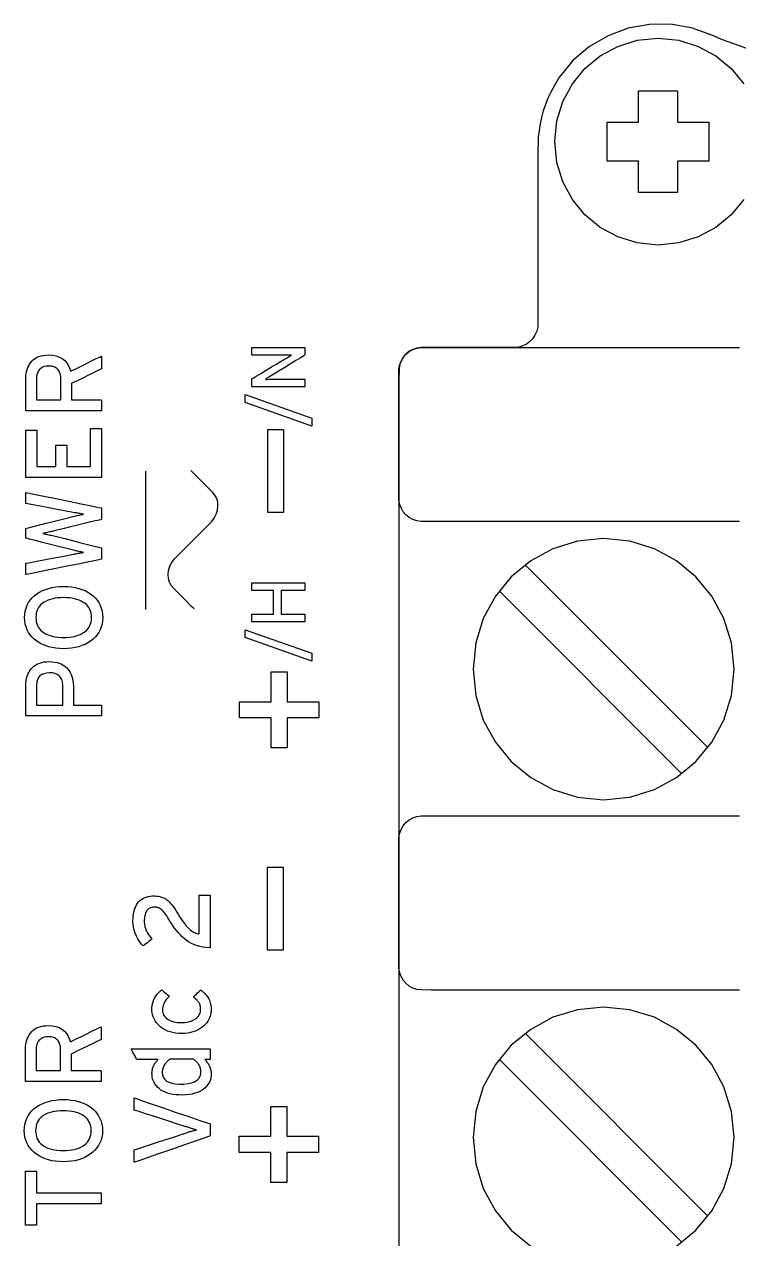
# Model space of a CAD drawing. Extents: x 1 to 47.7, y 0.2 to 33.3.
# Drawn here: x 34.902 to 35.818, y 16.23 to 17.785 of the extents above; entities that cross this region are included whole.
import ezdxf

# ---------------------------------------------------------------- set-up
doc = ezdxf.new("R2010")
doc.units = 0
doc.header["$MEASUREMENT"] = 0
doc.layers.add('4_0_____DWG', color=7, linetype='CONTINUOUS')

msp = doc.modelspace()

# ---------------------------------------------------------------- linework, layer by layer
at = {"layer": '4_0_____DWG'}
for points in [[(35.8416, 17.7492), (35.8138, 17.7594), (35.7957, 17.7661), (35.7855, 17.7706), (35.7585, 17.7806), (35.7308, 17.7855), (35.7031, 17.7854), (35.6761, 17.7804), (35.6503, 17.7709), (35.6265, 17.757), (35.6052, 17.7389), (35.5872, 17.7168), (35.5767, 17.6987), (35.5731, 17.6908), (35.5699, 17.6828), (35.5672, 17.6746), (35.5649, 17.6663), (35.5631, 17.6578), (35.5617, 17.6493), (35.5608, 17.6407), (35.5604, 17.632), (35.5603, 17.6256), (35.5603, 17.6089), (35.5603, 17.581), (35.5603, 17.546), (35.5603, 17.5077), (35.5603, 17.4703), (35.5603, 17.4377), (35.5603, 17.4138), (35.5603, 17.4027), (35.56, 17.3977), (35.5587, 17.3923), (35.5565, 17.3873), (35.5536, 17.3829), (35.5499, 17.379), (35.5457, 17.3758), (35.5409, 17.3735), (35.5357, 17.372), (35.5302, 17.3714)], [(35.8241, 17.5611), (35.8079, 17.5415), (35.7883, 17.5254), (35.7658, 17.5131), (35.7409, 17.5054), (35.7142, 17.5027), (35.6875, 17.5054), (35.6627, 17.5131), (35.6402, 17.5254), (35.6206, 17.5415), (35.6044, 17.5611), (35.5922, 17.5836), (35.5845, 17.6085), (35.5818, 17.6352), (35.5845, 17.6619), (35.5922, 17.6868), (35.6044, 17.7093), (35.6206, 17.7289), (35.6402, 17.745), (35.6627, 17.7572), (35.6875, 17.765), (35.7142, 17.7677), (35.7409, 17.765), (35.7658, 17.7572), (35.7883, 17.745), (35.8079, 17.7289), (35.8241, 17.7093)], [(35.6893, 17.6102), (35.649, 17.6102), (35.649, 17.6602), (35.6893, 17.6602), (35.6893, 17.7003), (35.7392, 17.7003), (35.7392, 17.6602), (35.7792, 17.6602), (35.7792, 17.6102), (35.7392, 17.6102), (35.7392, 17.5701), (35.6893, 17.5701), (35.6893, 17.6102)], [(35.8185, 17.1486), (35.7862, 17.1486), (35.7321, 17.1486), (35.6645, 17.1486), (35.5915, 17.1486), (35.5215, 17.1486), (35.4626, 17.1486), (35.4233, 17.1486), (35.4106, 17.1486), (35.405, 17.1493), (35.3998, 17.151), (35.3951, 17.1536), (35.391, 17.1571), (35.3875, 17.1612), (35.3848, 17.166), (35.383, 17.1712), (35.3822, 17.1769), (35.3821, 17.1819), (35.3821, 17.196), (35.3821, 17.2183), (35.3821, 17.2456), (35.3821, 17.2744), (35.3821, 17.3016), (35.3821, 17.3239), (35.3821, 17.3381), (35.3822, 17.3431), (35.383, 17.3487), (35.3848, 17.354), (35.3875, 17.3587), (35.391, 17.3629), (35.3951, 17.3663), (35.3998, 17.369), (35.405, 17.3707), (35.4106, 17.3714), (35.4233, 17.3714), (35.4626, 17.3714), (35.5215, 17.3714), (35.5915, 17.3714), (35.6645, 17.3714), (35.7321, 17.3714), (35.7862, 17.3714), (35.8185, 17.3714)], [(35.5302, 17.3714), (35.5259, 17.3714), (35.5145, 17.3714), (35.4982, 17.3714), (35.4788, 17.3714), (35.4587, 17.3714), (35.4398, 17.3714), (35.4243, 17.3714), (35.4142, 17.3714), (35.4103, 17.3714), (35.405, 17.3707), (35.4, 17.369), (35.3955, 17.3666), (35.3914, 17.3633), (35.388, 17.3595), (35.3853, 17.355), (35.3834, 17.3501), (35.3823, 17.3447), (35.3821, 17.3295), (35.3821, 17.2069), (35.3821, 16.9797), (35.3821, 16.6828), (35.3821, 16.3509), (35.3821, 16.019)], [(35.2704, 17.2809), (35.2704, 17.2709), (35.1849, 17.3011), (35.1849, 17.3111), (35.2704, 17.2809)], [(35.0011, 17.205), (34.9039, 17.205), (34.9039, 17.2657), (34.918, 17.2657), (34.918, 17.2191), (34.9422, 17.2191), (34.9422, 17.2462), (34.9563, 17.2462), (34.9563, 17.2191), (34.987, 17.2191), (34.987, 17.2677), (35.0011, 17.2677), (35.0011, 17.205)], [(35.234, 17.1602), (35.2141, 17.1602), (35.2141, 17.2664), (35.234, 17.2664), (35.234, 17.1602)], [(35.0577, 17.036), (35.0577, 17.2132)], [(35.1196, 17.0368), (35.1189, 17.0375), (35.1169, 17.0395), (35.1139, 17.0425), (35.1102, 17.0462), (35.106, 17.0504), (35.1017, 17.0547), (35.0974, 17.059), (35.0935, 17.063), (35.0902, 17.0667), (35.0879, 17.0711), (35.0867, 17.0758), (35.0864, 17.0809), (35.087, 17.086), (35.0886, 17.0912), (35.0912, 17.0961), (35.0946, 17.1008), (35.0969, 17.1032), (35.1006, 17.1069), (35.1067, 17.113), (35.1143, 17.1206), (35.1223, 17.1286), (35.1299, 17.1362), (35.136, 17.1423), (35.1397, 17.146), (35.142, 17.1484), (35.1455, 17.1531), (35.148, 17.1581), (35.1496, 17.1632), (35.1502, 17.1684), (35.1499, 17.1734), (35.1487, 17.1782), (35.1464, 17.1825), (35.1432, 17.1863), (35.1391, 17.1903), (35.1347, 17.1948), (35.13, 17.1994), (35.1256, 17.2039), (35.1216, 17.2079), (35.1184, 17.2111), (35.1162, 17.2132), (35.1154, 17.214)], [(35.7782, 16.859), (35.5439, 17.0933)], [(35.2617, 17.0603), (35.2311, 17.0603), (35.2311, 17.03), (35.2617, 17.03), (35.2617, 17.0201), (35.1937, 17.0201), (35.1937, 17.03), (35.2212, 17.03), (35.2212, 17.0603), (35.1937, 17.0603), (35.1937, 17.0702), (35.2617, 17.0702), (35.2617, 17.0603)], [(35.7447, 16.8256), (35.5105, 17.0599)], [(35.2704, 16.9798), (35.2704, 16.9698), (35.1849, 17), (35.1849, 17.01), (35.2704, 16.9798)], [(35.239, 16.9177), (35.2796, 16.9177), (35.2796, 16.897), (35.239, 16.897), (35.239, 16.8587), (35.2182, 16.8587), (35.2182, 16.897), (35.1777, 16.897), (35.1777, 16.9177), (35.2182, 16.9177), (35.2182, 16.9562), (35.239, 16.9562), (35.239, 16.9177)], [(35.8185, 16.5485), (35.7862, 16.5485), (35.7321, 16.5485), (35.6645, 16.5485), (35.5915, 16.5485), (35.5215, 16.5485), (35.4626, 16.5485), (35.4233, 16.5485), (35.4106, 16.5486), (35.405, 16.5493), (35.3998, 16.551), (35.3951, 16.5536), (35.391, 16.5571), (35.3875, 16.5612), (35.3848, 16.566), (35.383, 16.5712), (35.3822, 16.5769), (35.3821, 16.5819), (35.3821, 16.596), (35.3821, 16.6183), (35.3821, 16.6456), (35.3821, 16.6744), (35.3821, 16.7016), (35.3821, 16.7239), (35.3821, 16.7381), (35.3822, 16.7431), (35.383, 16.7487), (35.3848, 16.754), (35.3875, 16.7587), (35.391, 16.7629), (35.3951, 16.7663), (35.3998, 16.769), (35.405, 16.7707), (35.4106, 16.7714), (35.4233, 16.7714), (35.4626, 16.7714), (35.5215, 16.7714), (35.5915, 16.7714), (35.6645, 16.7714), (35.7321, 16.7714), (35.7862, 16.7714), (35.8185, 16.7714)], [(35.2336, 16.5996), (35.2137, 16.5996), (35.2137, 16.7058), (35.2336, 16.7058), (35.2336, 16.5996)], [(35.7379, 16.2206), (35.7627, 16.241), (35.7831, 16.2658), (35.7985, 16.2943), (35.8082, 16.3257), (35.8116, 16.3594), (35.8082, 16.3931), (35.7985, 16.4245), (35.7831, 16.4529), (35.7627, 16.4777), (35.7379, 16.4981), (35.7096, 16.5136), (35.6782, 16.5233), (35.6445, 16.5267), (35.6108, 16.5233), (35.5794, 16.5136), (35.551, 16.4981), (35.5262, 16.4777), (35.5057, 16.4529), (35.4902, 16.4245), (35.4805, 16.3931), (35.4771, 16.3594), (35.4805, 16.3257), (35.4902, 16.2943), (35.5057, 16.2658), (35.5262, 16.241), (35.551, 16.2206)], [(35.7782, 16.259), (35.5439, 16.4933)], [(35.7447, 16.2256), (35.5105, 16.4599)], [(35.2386, 16.3611), (35.2792, 16.3611), (35.2792, 16.3403), (35.2386, 16.3403), (35.2386, 16.302), (35.2178, 16.302), (35.2178, 16.3403), (35.1772, 16.3403), (35.1772, 16.3611), (35.2178, 16.3611), (35.2178, 16.3995), (35.2386, 16.3995), (35.2386, 16.3611)], [(34.9178, 16.2889), (35.0007, 16.2889), (35.0007, 16.2748), (34.9178, 16.2748), (34.9178, 16.2473), (34.9035, 16.2473), (34.9035, 16.3164), (34.9178, 16.3164), (34.9178, 16.2889)]]:
    msp.add_lwpolyline(points, dxfattribs=at)
for points in [[(34.933, 17.362), (34.9381, 17.3616), (34.9428, 17.3607), (34.947, 17.3593), (34.9507, 17.3573), (34.9539, 17.3548), (34.9566, 17.3518), (34.9588, 17.3482), (34.9605, 17.3441), (34.9616, 17.3413), (34.964, 17.3425), (34.9687, 17.3448), (34.9748, 17.3477), (34.9815, 17.351), (34.9883, 17.3543), (34.9943, 17.3572), (34.9988, 17.3593), (35.001, 17.3604), (35.0011, 17.3601), (35.0011, 17.3588), (35.0011, 17.3566), (35.0011, 17.354), (35.0011, 17.3512), (35.0011, 17.3485), (35.0011, 17.3462), (35.0011, 17.3447), (35.0011, 17.3442), (34.9994, 17.3434), (34.9954, 17.3414), (34.9898, 17.3387), (34.9834, 17.3356), (34.9768, 17.3324), (34.9707, 17.3294), (34.9659, 17.3271), (34.9631, 17.3257), (34.9626, 17.3254), (34.9626, 17.3239), (34.9626, 17.3213), (34.9626, 17.318), (34.9626, 17.3144), (34.9626, 17.3108), (34.9626, 17.3076), (34.9626, 17.3053), (34.9626, 17.3043), (34.9636, 17.3043), (34.967, 17.3043), (34.9723, 17.3043), (34.9785, 17.3043), (34.9852, 17.3043), (34.9915, 17.3043), (34.9967, 17.3043), (35.0001, 17.3043), (35.0011, 17.3042), (35.0011, 17.3035), (35.0011, 17.3021), (35.0011, 17.3), (35.0011, 17.2977), (35.0011, 17.2953), (35.0011, 17.2931), (35.0011, 17.2915), (35.0011, 17.2905), (35, 17.2904), (34.9929, 17.2904), (34.9807, 17.2904), (34.9654, 17.2904), (34.9487, 17.2904), (34.9324, 17.2904), (34.9182, 17.2904), (34.9082, 17.2904), (34.9039, 17.2904), (34.9039, 17.2917), (34.9039, 17.2956), (34.9039, 17.3013), (34.9039, 17.3081), (34.9039, 17.3153), (34.9039, 17.322), (34.9039, 17.3274), (34.9039, 17.3309), (34.9039, 17.3325), (34.9041, 17.3354), (34.9044, 17.3382), (34.9049, 17.3408), (34.9056, 17.3433), (34.9065, 17.3458), (34.9076, 17.3481), (34.9088, 17.3503), (34.9103, 17.3524), (34.9119, 17.3543), (34.9138, 17.3561), (34.9159, 17.3576), (34.9182, 17.3589), (34.9207, 17.36), (34.9235, 17.3608), (34.9264, 17.3614), (34.9296, 17.3618)], [(35.2617, 17.3619), (35.2601, 17.361), (35.256, 17.3584), (35.25, 17.3547), (35.243, 17.3504), (35.2357, 17.3459), (35.2288, 17.3417), (35.2233, 17.3383), (35.2198, 17.3362), (35.2187, 17.3355), (35.2176, 17.3348), (35.2166, 17.3342), (35.2156, 17.3336), (35.2146, 17.3331), (35.2137, 17.3325), (35.2128, 17.332), (35.2119, 17.3314), (35.211, 17.3309), (35.2116, 17.3307), (35.2132, 17.3307), (35.2149, 17.3308), (35.2166, 17.3308), (35.2184, 17.3308), (35.2203, 17.3308), (35.2222, 17.3308), (35.2241, 17.3308), (35.2261, 17.3308), (35.2274, 17.3308), (35.2305, 17.3308), (35.2353, 17.3308), (35.241, 17.3308), (35.2471, 17.3308), (35.2528, 17.3308), (35.2576, 17.3308), (35.2607, 17.3308), (35.2617, 17.3308), (35.2617, 17.3304), (35.2617, 17.3294), (35.2617, 17.328), (35.2617, 17.3264), (35.2617, 17.3248), (35.2617, 17.3233), (35.2617, 17.3221), (35.2617, 17.3214), (35.2612, 17.3212), (35.2568, 17.3212), (35.2488, 17.3212), (35.2384, 17.3212), (35.2268, 17.3212), (35.2154, 17.3212), (35.2052, 17.3212), (35.1977, 17.3212), (35.1939, 17.3212), (35.1937, 17.3214), (35.1937, 17.3223), (35.1937, 17.3236), (35.1937, 17.3252), (35.1937, 17.3269), (35.1937, 17.3286), (35.1937, 17.33), (35.1937, 17.3309), (35.1937, 17.3313), (35.1952, 17.3322), (35.1992, 17.3347), (35.205, 17.3382), (35.2119, 17.3423), (35.219, 17.3466), (35.2256, 17.3506), (35.231, 17.3538), (35.2344, 17.3559), (35.2355, 17.3566), (35.2368, 17.3573), (35.238, 17.358), (35.2392, 17.3587), (35.2403, 17.3593), (35.2414, 17.36), (35.2425, 17.3606), (35.2435, 17.3611), (35.2444, 17.3616), (35.2439, 17.3618), (35.2422, 17.3618), (35.2405, 17.3618), (35.2387, 17.3618), (35.2368, 17.3618), (35.235, 17.3618), (35.233, 17.3618), (35.2311, 17.3618), (35.2291, 17.3617), (35.2278, 17.3617), (35.2247, 17.3617), (35.2199, 17.3617), (35.2142, 17.3617), (35.2082, 17.3617), (35.2025, 17.3617), (35.1978, 17.3617), (35.1946, 17.3617), (35.1937, 17.3618), (35.1937, 17.3622), (35.1937, 17.3632), (35.1937, 17.3646), (35.1937, 17.3662), (35.1937, 17.3678), (35.1937, 17.3693), (35.1937, 17.3705), (35.1937, 17.3712), (35.1941, 17.3713), (35.1985, 17.3713), (35.2066, 17.3713), (35.217, 17.3713), (35.2285, 17.3713), (35.24, 17.3713), (35.2501, 17.3713), (35.2577, 17.3713), (35.2615, 17.3713), (35.2617, 17.3711), (35.2617, 17.3704), (35.2617, 17.3692), (35.2617, 17.3677), (35.2617, 17.366), (35.2617, 17.3645), (35.2617, 17.3632), (35.2617, 17.3623)], [(34.9334, 17.3477), (34.9316, 17.3476), (34.9299, 17.3474), (34.9283, 17.3471), (34.9268, 17.3467), (34.9255, 17.3461), (34.9242, 17.3455), (34.9231, 17.3447), (34.9221, 17.3438), (34.9212, 17.3428), (34.9203, 17.3417), (34.9196, 17.3405), (34.919, 17.3392), (34.9185, 17.3378), (34.9181, 17.3364), (34.9178, 17.3348), (34.9177, 17.3332), (34.9176, 17.3317), (34.9176, 17.3303), (34.9176, 17.3273), (34.9176, 17.3231), (34.9176, 17.3183), (34.9176, 17.3135), (34.9176, 17.3092), (34.9176, 17.306), (34.9176, 17.3043), (34.9183, 17.3043), (34.921, 17.3043), (34.9253, 17.3043), (34.9305, 17.3043), (34.9361, 17.3043), (34.9413, 17.3043), (34.9456, 17.3043), (34.9483, 17.3043), (34.9489, 17.3043), (34.9489, 17.306), (34.9489, 17.3092), (34.9489, 17.3135), (34.9489, 17.3183), (34.9489, 17.3231), (34.9489, 17.3273), (34.9489, 17.3303), (34.9489, 17.3317), (34.9489, 17.3332), (34.9488, 17.3348), (34.9485, 17.3363), (34.9481, 17.3377), (34.9477, 17.3391), (34.9471, 17.3404), (34.9464, 17.3416), (34.9456, 17.3427), (34.9447, 17.3437), (34.9437, 17.3446), (34.9425, 17.3454), (34.9413, 17.3461), (34.94, 17.3467), (34.9385, 17.3471), (34.9369, 17.3474), (34.9352, 17.3476)], [(35.0011, 17.166), (35.0011, 17.1654), (35.0011, 17.164), (35.0011, 17.162), (35.0011, 17.1596), (35.0011, 17.1571), (35.0011, 17.1548), (35.0011, 17.1528), (35.0011, 17.1516), (35.001, 17.1512), (34.9979, 17.1505), (34.9912, 17.1489), (34.9821, 17.1467), (34.9717, 17.1442), (34.9611, 17.1416), (34.9514, 17.1393), (34.9437, 17.1374), (34.9391, 17.1363), (34.9376, 17.136), (34.936, 17.1356), (34.9345, 17.1352), (34.9329, 17.1349), (34.9315, 17.1346), (34.93, 17.1343), (34.9286, 17.134), (34.9272, 17.1337), (34.9259, 17.1334), (34.9263, 17.1332), (34.9276, 17.1329), (34.929, 17.1326), (34.9304, 17.1323), (34.9318, 17.132), (34.9333, 17.1317), (34.9349, 17.1313), (34.9364, 17.131), (34.9381, 17.1306), (34.9399, 17.1302), (34.9454, 17.1288), (34.9538, 17.1267), (34.9638, 17.1241), (34.9745, 17.1214), (34.9847, 17.1189), (34.9932, 17.1167), (34.9991, 17.1152), (35.0011, 17.1147), (35.0011, 17.1141), (35.0011, 17.1127), (35.0011, 17.1107), (35.0011, 17.1083), (35.0011, 17.1059), (35.0011, 17.1036), (35.0011, 17.1017), (35.0011, 17.1005), (35.0008, 17.1002), (34.9957, 17.0992), (34.9851, 17.097), (34.9709, 17.0941), (34.9547, 17.0908), (34.9383, 17.0875), (34.9234, 17.0844), (34.9117, 17.082), (34.9049, 17.0807), (34.9039, 17.0806), (34.9039, 17.0816), (34.9039, 17.0833), (34.9039, 17.0855), (34.9039, 17.088), (34.9039, 17.0905), (34.9039, 17.0926), (34.9039, 17.0943), (34.9039, 17.0951), (34.905, 17.0954), (34.9098, 17.0963), (34.9176, 17.0978), (34.9272, 17.0996), (34.9377, 17.1016), (34.9478, 17.1035), (34.9564, 17.1052), (34.9627, 17.1063), (34.9653, 17.1068), (34.9666, 17.1071), (34.968, 17.1074), (34.9694, 17.1076), (34.9709, 17.1079), (34.9723, 17.1081), (34.9738, 17.1084), (34.9753, 17.1086), (34.9767, 17.1088), (34.9779, 17.109), (34.9765, 17.1093), (34.975, 17.1096), (34.9735, 17.1099), (34.9721, 17.1102), (34.9707, 17.1105), (34.9692, 17.1108), (34.9678, 17.1111), (34.9664, 17.1114), (34.9652, 17.1117), (34.9617, 17.1126), (34.9549, 17.1143), (34.9458, 17.1166), (34.9355, 17.1192), (34.9252, 17.1219), (34.9158, 17.1242), (34.9085, 17.1261), (34.9044, 17.1271), (34.9039, 17.1274), (34.9039, 17.1282), (34.9039, 17.1298), (34.9039, 17.1317), (34.9039, 17.1338), (34.9039, 17.1358), (34.9039, 17.1377), (34.9039, 17.139), (34.9039, 17.1397), (34.9052, 17.14), (34.9103, 17.1413), (34.9184, 17.1434), (34.9284, 17.1459), (34.939, 17.1486), (34.9493, 17.1511), (34.9581, 17.1533), (34.9643, 17.1549), (34.9668, 17.1555), (34.9679, 17.1558), (34.9691, 17.1561), (34.9703, 17.1564), (34.9716, 17.1566), (34.9729, 17.1569), (34.9742, 17.1572), (34.9755, 17.1574), (34.9769, 17.1577), (34.9779, 17.158), (34.9764, 17.1582), (34.9749, 17.1585), (34.9736, 17.1588), (34.9722, 17.159), (34.9709, 17.1592), (34.9697, 17.1594), (34.9685, 17.1596), (34.9674, 17.1598), (34.9664, 17.1599), (34.9626, 17.1606), (34.9555, 17.162), (34.9461, 17.1637), (34.9356, 17.1657), (34.925, 17.1677), (34.9156, 17.1695), (34.9083, 17.1708), (34.9043, 17.1716), (34.9039, 17.1718), (34.9039, 17.1729), (34.9039, 17.1746), (34.9039, 17.1768), (34.9039, 17.1792), (34.9039, 17.1816), (34.9039, 17.1836), (34.9039, 17.1851), (34.9039, 17.1858), (34.9061, 17.1854), (34.9144, 17.1837), (34.9271, 17.1811), (34.9425, 17.1779), (34.959, 17.1746), (34.9749, 17.1713), (34.9883, 17.1686), (34.9976, 17.1667)], [(35.6445, 16.792), (35.6782, 16.7954), (35.7096, 16.8052), (35.7379, 16.8206), (35.7627, 16.841), (35.7831, 16.8658), (35.7985, 16.8943), (35.8082, 16.9257), (35.8116, 16.9595), (35.8082, 16.9931), (35.7985, 17.0245), (35.7831, 17.053), (35.7627, 17.0777), (35.7379, 17.0981), (35.7096, 17.1136), (35.6782, 17.1233), (35.6445, 17.1267), (35.6108, 17.1233), (35.5794, 17.1136), (35.551, 17.0981), (35.5262, 17.0777), (35.5057, 17.053), (35.4902, 17.0245), (35.4805, 16.9931), (35.4771, 16.9595), (35.4805, 16.9257), (35.4902, 16.8943), (35.5057, 16.8658), (35.5262, 16.841), (35.551, 16.8206), (35.5794, 16.8052), (35.6108, 16.7954)], [(34.9525, 17.0655), (34.9576, 17.0653), (34.9626, 17.0648), (34.9672, 17.0641), (34.9717, 17.063), (34.9758, 17.0617), (34.9798, 17.0601), (34.9834, 17.0582), (34.9869, 17.056), (34.9901, 17.0535), (34.9929, 17.0508), (34.9955, 17.0478), (34.9976, 17.0447), (34.9993, 17.0413), (35.0007, 17.0377), (35.0017, 17.0338), (35.0024, 17.0298), (35.0027, 17.0255), (35.0024, 17.0213), (35.0017, 17.0173), (35.0007, 17.0135), (34.9993, 17.0099), (34.9976, 17.0066), (34.9955, 17.0035), (34.9929, 17.0006), (34.9901, 16.9979), (34.9869, 16.9954), (34.9834, 16.9932), (34.9798, 16.9912), (34.9758, 16.9896), (34.9717, 16.9882), (34.9672, 16.9871), (34.9626, 16.9864), (34.9576, 16.9859), (34.9525, 16.9857), (34.9473, 16.9859), (34.9424, 16.9864), (34.9377, 16.9871), (34.9332, 16.9882), (34.929, 16.9896), (34.9251, 16.9912), (34.9214, 16.9932), (34.9179, 16.9954), (34.9147, 16.9979), (34.9119, 17.0006), (34.9094, 17.0035), (34.9073, 17.0066), (34.9056, 17.0099), (34.9042, 17.0135), (34.9032, 17.0173), (34.9026, 17.0213), (34.9024, 17.0255), (34.9026, 17.0298), (34.9032, 17.0338), (34.9042, 17.0377), (34.9056, 17.0413), (34.9073, 17.0447), (34.9094, 17.0478), (34.9119, 17.0508), (34.9147, 17.0535), (34.9179, 17.056), (34.9214, 17.0582), (34.9251, 17.0601), (34.929, 17.0617), (34.9332, 17.063), (34.9377, 17.0641), (34.9424, 17.0648), (34.9473, 17.0653)], [(34.9525, 17.0511), (34.9487, 17.051), (34.945, 17.0507), (34.9416, 17.0503), (34.9384, 17.0497), (34.9354, 17.0489), (34.9325, 17.0479), (34.9299, 17.0467), (34.9275, 17.0454), (34.9252, 17.0439), (34.9233, 17.0422), (34.9216, 17.0403), (34.9202, 17.0383), (34.919, 17.0361), (34.9181, 17.0337), (34.9174, 17.0311), (34.917, 17.0284), (34.9169, 17.0255), (34.917, 17.0227), (34.9174, 17.02), (34.9181, 17.0175), (34.919, 17.0152), (34.9202, 17.013), (34.9216, 17.011), (34.9233, 17.0091), (34.9252, 17.0074), (34.9275, 17.0059), (34.9299, 17.0045), (34.9325, 17.0034), (34.9354, 17.0024), (34.9384, 17.0015), (34.9416, 17.0009), (34.945, 17.0005), (34.9487, 17.0002), (34.9525, 17.0001), (34.9562, 17.0002), (34.9598, 17.0005), (34.9632, 17.0009), (34.9664, 17.0015), (34.9694, 17.0024), (34.9722, 17.0034), (34.9748, 17.0045), (34.9772, 17.0059), (34.9795, 17.0074), (34.9815, 17.0091), (34.9833, 17.011), (34.9848, 17.013), (34.986, 17.0152), (34.9869, 17.0175), (34.9876, 17.02), (34.988, 17.0227), (34.9881, 17.0255), (34.988, 17.0284), (34.9876, 17.0311), (34.9869, 17.0337), (34.986, 17.0361), (34.9848, 17.0383), (34.9833, 17.0403), (34.9815, 17.0422), (34.9795, 17.0439), (34.9772, 17.0454), (34.9748, 17.0467), (34.9722, 17.0479), (34.9694, 17.0489), (34.9664, 17.0497), (34.9632, 17.0503), (34.9598, 17.0507), (34.9562, 17.051)], [(34.9343, 16.9692), (34.9377, 16.969), (34.9409, 16.9686), (34.9439, 16.968), (34.9468, 16.9672), (34.9494, 16.9661), (34.9518, 16.9648), (34.954, 16.9633), (34.956, 16.9615), (34.9579, 16.9595), (34.9595, 16.9574), (34.9609, 16.9551), (34.9621, 16.9527), (34.9631, 16.9501), (34.9639, 16.9474), (34.9644, 16.9445), (34.9648, 16.9415), (34.9649, 16.9383), (34.9649, 16.9372), (34.9649, 16.9349), (34.9649, 16.9314), (34.9649, 16.9273), (34.9649, 16.923), (34.9649, 16.919), (34.9649, 16.9158), (34.9649, 16.9138), (34.965, 16.9134), (34.9672, 16.9134), (34.9715, 16.9134), (34.9771, 16.9134), (34.9833, 16.9134), (34.9896, 16.9134), (34.995, 16.9134), (34.9991, 16.9134), (35.001, 16.9134), (35.0011, 16.913), (35.0011, 16.9118), (35.0011, 16.9099), (35.0011, 16.9076), (35.0011, 16.9052), (35.0011, 16.903), (35.0011, 16.9011), (35.0011, 16.8998), (35.0009, 16.8995), (34.9957, 16.8995), (34.9848, 16.8995), (34.9701, 16.8995), (34.9535, 16.8995), (34.9367, 16.8995), (34.9217, 16.8995), (34.9103, 16.8995), (34.9043, 16.8995), (34.9039, 16.9002), (34.9039, 16.9034), (34.9039, 16.9086), (34.9039, 16.915), (34.9039, 16.9219), (34.9039, 16.9285), (34.9039, 16.934), (34.9039, 16.9377), (34.9039, 16.9393), (34.904, 16.9423), (34.9044, 16.9452), (34.9049, 16.9479), (34.9056, 16.9506), (34.9066, 16.953), (34.9077, 16.9554), (34.9091, 16.9576), (34.9106, 16.9597), (34.9124, 16.9616), (34.9144, 16.9634), (34.9167, 16.9649), (34.9191, 16.9662), (34.9217, 16.9672), (34.9246, 16.968), (34.9276, 16.9687), (34.9309, 16.969)], [(34.9343, 16.9548), (34.9305, 16.9545), (34.9272, 16.9537), (34.9244, 16.9525), (34.9221, 16.9508), (34.9202, 16.9486), (34.9189, 16.946), (34.918, 16.9429), (34.9176, 16.9394), (34.9176, 16.938), (34.9176, 16.9355), (34.9176, 16.9318), (34.9176, 16.9274), (34.9176, 16.9228), (34.9176, 16.9186), (34.9176, 16.9153), (34.9176, 16.9135), (34.9181, 16.9134), (34.921, 16.9134), (34.9256, 16.9134), (34.9313, 16.9134), (34.9375, 16.9134), (34.9432, 16.9134), (34.9478, 16.9134), (34.9507, 16.9134), (34.9512, 16.9135), (34.9512, 16.9153), (34.9512, 16.9186), (34.9512, 16.9228), (34.9512, 16.9274), (34.9512, 16.9318), (34.9512, 16.9355), (34.9512, 16.938), (34.9512, 16.9394), (34.9508, 16.943), (34.9499, 16.9461), (34.9485, 16.9488), (34.9466, 16.9509), (34.9443, 16.9526), (34.9415, 16.9538), (34.9381, 16.9546)], [(35.14, 16.6025), (35.1354, 16.6029), (35.131, 16.6035), (35.1268, 16.6044), (35.1228, 16.6055), (35.1191, 16.6068), (35.1156, 16.6084), (35.1124, 16.6102), (35.1094, 16.6123), (35.1067, 16.6146), (35.1041, 16.617), (35.1016, 16.6195), (35.0992, 16.6222), (35.0969, 16.6249), (35.0946, 16.6278), (35.0925, 16.6307), (35.0905, 16.6337), (35.0885, 16.6369), (35.0869, 16.6396), (35.0857, 16.6417), (35.0845, 16.6435), (35.0833, 16.6452), (35.0821, 16.6468), (35.081, 16.6482), (35.08, 16.6494), (35.079, 16.6504), (35.078, 16.6513), (35.077, 16.6521), (35.076, 16.6527), (35.075, 16.6532), (35.074, 16.6536), (35.073, 16.654), (35.0719, 16.6543), (35.0709, 16.6545), (35.0698, 16.6546), (35.0687, 16.6547), (35.0674, 16.6546), (35.0661, 16.6545), (35.0649, 16.6542), (35.0638, 16.6539), (35.0627, 16.6534), (35.0617, 16.6529), (35.0608, 16.6522), (35.06, 16.6514), (35.0592, 16.6505), (35.0585, 16.6495), (35.0578, 16.6483), (35.0573, 16.6469), (35.0568, 16.6454), (35.0564, 16.6438), (35.0561, 16.642), (35.0559, 16.6401), (35.0558, 16.6381), (35.0558, 16.6357), (35.0561, 16.6328), (35.0566, 16.63), (35.0573, 16.6273), (35.0583, 16.6247), (35.0595, 16.6222), (35.061, 16.6197), (35.0627, 16.6173), (35.0646, 16.6149), (35.0654, 16.6138), (35.0646, 16.6132), (35.0633, 16.6121), (35.0615, 16.6107), (35.0597, 16.6091), (35.0578, 16.6076), (35.0562, 16.6063), (35.055, 16.6054), (35.0545, 16.6049), (35.0523, 16.6074), (35.0498, 16.6107), (35.0476, 16.6141), (35.0457, 16.6176), (35.0442, 16.6212), (35.043, 16.625), (35.0421, 16.6289), (35.0415, 16.6329), (35.0413, 16.6371), (35.0414, 16.6404), (35.0416, 16.6435), (35.042, 16.6465), (35.0426, 16.6493), (35.0434, 16.652), (35.0443, 16.6544), (35.0454, 16.6568), (35.0466, 16.6589), (35.048, 16.6609), (35.0497, 16.6627), (35.0515, 16.6642), (35.0535, 16.6655), (35.0557, 16.6667), (35.058, 16.6676), (35.0606, 16.6683), (35.0633, 16.6687), (35.0662, 16.669), (35.0689, 16.669), (35.0713, 16.6689), (35.0736, 16.6686), (35.0757, 16.6682), (35.0778, 16.6676), (35.0797, 16.6669), (35.0815, 16.6661), (35.0832, 16.6651), (35.0848, 16.6639), (35.0864, 16.6626), (35.0879, 16.6611), (35.0895, 16.6594), (35.091, 16.6576), (35.0926, 16.6555), (35.0943, 16.6533), (35.0959, 16.651), (35.0975, 16.6484), (35.0992, 16.6457), (35.101, 16.6428), (35.1027, 16.6401), (35.1044, 16.6376), (35.106, 16.6353), (35.1076, 16.6331), (35.1091, 16.6312), (35.1106, 16.6295), (35.112, 16.628), (35.1133, 16.6267), (35.1147, 16.6255), (35.1161, 16.6245), (35.1175, 16.6235), (35.119, 16.6227), (35.1204, 16.622), (35.1219, 16.6213), (35.1234, 16.6208), (35.1249, 16.6204), (35.1259, 16.6204), (35.1259, 16.6232), (35.1259, 16.6288), (35.1259, 16.6363), (35.1259, 16.6446), (35.1259, 16.653), (35.1259, 16.6606), (35.1259, 16.6664), (35.1259, 16.6696), (35.1261, 16.67), (35.1271, 16.67), (35.1288, 16.67), (35.131, 16.67), (35.1334, 16.67), (35.1357, 16.67), (35.1378, 16.67), (35.1393, 16.67), (35.14, 16.67), (35.14, 16.6685), (35.14, 16.6628), (35.14, 16.654), (35.14, 16.6432), (35.14, 16.6318), (35.14, 16.6207), (35.14, 16.6114), (35.14, 16.6049)], [(35.0881, 16.5406), (35.0861, 16.5387), (35.0844, 16.5368), (35.083, 16.5349), (35.0818, 16.5329), (35.0808, 16.5309), (35.08, 16.529), (35.0795, 16.5269), (35.0792, 16.5249), (35.0791, 16.5229), (35.0793, 16.5213), (35.0796, 16.5197), (35.08, 16.5182), (35.0806, 16.5168), (35.0814, 16.5155), (35.0824, 16.5142), (35.0835, 16.513), (35.0848, 16.5119), (35.0863, 16.5109), (35.0879, 16.51), (35.0896, 16.5092), (35.0914, 16.5085), (35.0934, 16.5079), (35.0956, 16.5075), (35.0978, 16.5071), (35.1002, 16.5069), (35.1027, 16.5068), (35.1052, 16.5069), (35.1075, 16.507), (35.1098, 16.5073), (35.1119, 16.5077), (35.1139, 16.5082), (35.1158, 16.5088), (35.1176, 16.5095), (35.1193, 16.5103), (35.1209, 16.5113), (35.1224, 16.5123), (35.1237, 16.5135), (35.1249, 16.5147), (35.1259, 16.5161), (35.1267, 16.5175), (35.1273, 16.519), (35.1277, 16.5207), (35.128, 16.5224), (35.128, 16.524), (35.128, 16.5252), (35.1279, 16.5262), (35.1277, 16.5273), (35.1275, 16.5283), (35.1272, 16.5293), (35.1268, 16.5302), (35.1264, 16.5311), (35.1259, 16.532), (35.1254, 16.5328), (35.1248, 16.5336), (35.1241, 16.5345), (35.1235, 16.5353), (35.1227, 16.5361), (35.1219, 16.537), (35.1211, 16.5378), (35.1202, 16.5387), (35.1192, 16.5396), (35.1192, 16.54), (35.1199, 16.5407), (35.1211, 16.5419), (35.1226, 16.5433), (35.1241, 16.5448), (35.1256, 16.5462), (35.1268, 16.5475), (35.1277, 16.5483), (35.128, 16.5486), (35.1293, 16.5477), (35.1305, 16.5468), (35.1316, 16.5457), (35.1327, 16.5447), (35.1338, 16.5436), (35.1348, 16.5424), (35.1358, 16.5411), (35.1368, 16.5399), (35.1376, 16.5385), (35.1385, 16.5371), (35.1392, 16.5356), (35.1399, 16.534), (35.1404, 16.5323), (35.1408, 16.5305), (35.1412, 16.5286), (35.1414, 16.5266), (35.1416, 16.5245), (35.1415, 16.5219), (35.1412, 16.519), (35.1407, 16.5163), (35.1398, 16.5136), (35.1387, 16.5111), (35.1374, 16.5087), (35.1358, 16.5065), (35.1339, 16.5043), (35.1317, 16.5023), (35.1294, 16.5004), (35.1269, 16.4986), (35.1241, 16.4971), (35.1212, 16.4959), (35.1181, 16.4948), (35.1148, 16.494), (35.1114, 16.4934), (35.1077, 16.493), (35.1038, 16.4929), (35.0997, 16.493), (35.0959, 16.4934), (35.0922, 16.494), (35.0888, 16.4949), (35.0856, 16.4959), (35.0826, 16.4973), (35.0799, 16.4988), (35.0774, 16.5006), (35.0751, 16.5026), (35.073, 16.5046), (35.0712, 16.5068), (35.0696, 16.5091), (35.0683, 16.5115), (35.0673, 16.514), (35.0665, 16.5166), (35.0659, 16.5194), (35.0656, 16.5223), (35.0656, 16.5255), (35.066, 16.5289), (35.0666, 16.5321), (35.0676, 16.5351), (35.0689, 16.5381), (35.0705, 16.5408), (35.0724, 16.5434), (35.0747, 16.5459), (35.0772, 16.5482), (35.0781, 16.5486), (35.079, 16.5479), (35.0803, 16.5468), (35.0819, 16.5455), (35.0836, 16.5441), (35.0853, 16.5428), (35.0867, 16.5416), (35.0877, 16.5409)], [(34.9326, 16.503), (34.9377, 16.5026), (34.9424, 16.5017), (34.9466, 16.5003), (34.9503, 16.4983), (34.9535, 16.4958), (34.9562, 16.4928), (34.9584, 16.4892), (34.9601, 16.4851), (34.9612, 16.4823), (34.9636, 16.4835), (34.9683, 16.4858), (34.9743, 16.4887), (34.9811, 16.492), (34.9879, 16.4953), (34.9939, 16.4982), (34.9984, 16.5003), (35.0006, 16.5014), (35.0007, 16.5011), (35.0007, 16.4998), (35.0007, 16.4976), (35.0007, 16.495), (35.0007, 16.4922), (35.0007, 16.4895), (35.0007, 16.4872), (35.0007, 16.4857), (35.0007, 16.4852), (34.999, 16.4844), (34.995, 16.4824), (34.9894, 16.4797), (34.983, 16.4766), (34.9764, 16.4734), (34.9703, 16.4704), (34.9655, 16.4681), (34.9627, 16.4667), (34.9622, 16.4664), (34.9622, 16.4649), (34.9622, 16.4623), (34.9622, 16.459), (34.9622, 16.4554), (34.9622, 16.4518), (34.9622, 16.4486), (34.9622, 16.4463), (34.9622, 16.4453), (34.9632, 16.4453), (34.9666, 16.4453), (34.9719, 16.4453), (34.9781, 16.4453), (34.9848, 16.4453), (34.9911, 16.4453), (34.9963, 16.4453), (34.9997, 16.4453), (35.0007, 16.4452), (35.0007, 16.4446), (35.0007, 16.4431), (35.0007, 16.441), (35.0007, 16.4387), (35.0007, 16.4363), (35.0007, 16.4342), (35.0007, 16.4325), (35.0007, 16.4315), (34.9996, 16.4314), (34.9925, 16.4314), (34.9803, 16.4314), (34.965, 16.4314), (34.9483, 16.4314), (34.9319, 16.4314), (34.9178, 16.4314), (34.9078, 16.4314), (34.9035, 16.4314), (34.9035, 16.4327), (34.9035, 16.4366), (34.9035, 16.4423), (34.9035, 16.4492), (34.9035, 16.4563), (34.9035, 16.463), (34.9035, 16.4684), (34.9035, 16.4719), (34.9035, 16.4735), (34.9037, 16.4764), (34.904, 16.4792), (34.9045, 16.4818), (34.9052, 16.4843), (34.9061, 16.4868), (34.9072, 16.4891), (34.9084, 16.4913), (34.9099, 16.4934), (34.9115, 16.4954), (34.9134, 16.4971), (34.9155, 16.4986), (34.9178, 16.4999), (34.9203, 16.501), (34.9231, 16.5018), (34.926, 16.5025), (34.9292, 16.5028)], [(34.933, 16.4887), (34.9312, 16.4887), (34.9295, 16.4884), (34.9279, 16.4881), (34.9264, 16.4877), (34.9251, 16.4872), (34.9238, 16.4865), (34.9227, 16.4857), (34.9217, 16.4848), (34.9207, 16.4838), (34.9199, 16.4827), (34.9192, 16.4815), (34.9186, 16.4802), (34.9181, 16.4788), (34.9177, 16.4774), (34.9174, 16.4758), (34.9173, 16.4742), (34.9172, 16.4727), (34.9172, 16.4713), (34.9172, 16.4683), (34.9172, 16.4641), (34.9172, 16.4593), (34.9172, 16.4545), (34.9172, 16.4502), (34.9172, 16.447), (34.9172, 16.4454), (34.9178, 16.4453), (34.9206, 16.4453), (34.9249, 16.4453), (34.9301, 16.4453), (34.9356, 16.4453), (34.9409, 16.4453), (34.9452, 16.4453), (34.9479, 16.4453), (34.9485, 16.4454), (34.9485, 16.447), (34.9485, 16.4502), (34.9485, 16.4545), (34.9485, 16.4593), (34.9485, 16.4641), (34.9485, 16.4683), (34.9485, 16.4713), (34.9485, 16.4727), (34.9485, 16.4742), (34.9484, 16.4758), (34.9481, 16.4773), (34.9477, 16.4788), (34.9473, 16.4801), (34.9467, 16.4814), (34.946, 16.4826), (34.9452, 16.4837), (34.9443, 16.4847), (34.9433, 16.4856), (34.9421, 16.4864), (34.9409, 16.4871), (34.9395, 16.4877), (34.9381, 16.4881), (34.9365, 16.4884), (34.9348, 16.4887)], [(35.1401, 16.4596), (35.1398, 16.4596), (35.1391, 16.4596), (35.1382, 16.4596), (35.137, 16.4596), (35.1358, 16.4596), (35.1347, 16.4596), (35.1339, 16.4596), (35.1333, 16.4596), (35.1334, 16.4594), (35.1342, 16.4585), (35.135, 16.4576), (35.1357, 16.4567), (35.1364, 16.4557), (35.1371, 16.4548), (35.1377, 16.4538), (35.1383, 16.4528), (35.1389, 16.4518), (35.1394, 16.4508), (35.1399, 16.4497), (35.1403, 16.4486), (35.1407, 16.4474), (35.141, 16.4462), (35.1412, 16.445), (35.1414, 16.4438), (35.1415, 16.4425), (35.1416, 16.4413), (35.1415, 16.4388), (35.1411, 16.4362), (35.1405, 16.4338), (35.1397, 16.4315), (35.1386, 16.4293), (35.1373, 16.4273), (35.1357, 16.4253), (35.1338, 16.4234), (35.1317, 16.4216), (35.1294, 16.42), (35.1268, 16.4185), (35.1238, 16.4172), (35.1206, 16.4162), (35.1171, 16.4153), (35.1132, 16.4147), (35.109, 16.4143), (35.1046, 16.414), (35.1001, 16.4141), (35.0961, 16.4143), (35.0923, 16.4148), (35.0887, 16.4155), (35.0854, 16.4164), (35.0824, 16.4175), (35.0796, 16.4189), (35.0771, 16.4204), (35.0748, 16.4222), (35.0728, 16.4241), (35.0711, 16.426), (35.0696, 16.4281), (35.0683, 16.4302), (35.0673, 16.4325), (35.0665, 16.4348), (35.066, 16.4372), (35.0657, 16.4397), (35.0656, 16.442), (35.0657, 16.4433), (35.0658, 16.4445), (35.066, 16.4457), (35.0662, 16.4469), (35.0665, 16.4481), (35.0669, 16.4493), (35.0673, 16.4504), (35.0678, 16.4515), (35.0683, 16.4526), (35.0689, 16.4536), (35.0695, 16.4546), (35.0701, 16.4555), (35.0708, 16.4564), (35.0715, 16.4572), (35.0722, 16.458), (35.0729, 16.4588), (35.0737, 16.4595), (35.0733, 16.4596), (35.0709, 16.4596), (35.0672, 16.4596), (35.0628, 16.4596), (35.058, 16.4596), (35.0535, 16.4596), (35.0496, 16.4596), (35.047, 16.4596), (35.0462, 16.4597), (35.0459, 16.4602), (35.0451, 16.4616), (35.0441, 16.4636), (35.0428, 16.4659), (35.0416, 16.4682), (35.0404, 16.4704), (35.0395, 16.4721), (35.0389, 16.4731), (35.0394, 16.4733), (35.0457, 16.4733), (35.0575, 16.4733), (35.0729, 16.4733), (35.0901, 16.4733), (35.1072, 16.4733), (35.1224, 16.4733), (35.1339, 16.4733), (35.1397, 16.4733), (35.1401, 16.4731), (35.1401, 16.472), (35.1401, 16.4702), (35.1401, 16.468), (35.1401, 16.4657), (35.1401, 16.4634), (35.1401, 16.4615), (35.1401, 16.4602)], [(35.0883, 16.4598), (35.0875, 16.4592), (35.0867, 16.4586), (35.0859, 16.4579), (35.0851, 16.4571), (35.0843, 16.4563), (35.0836, 16.4554), (35.0828, 16.4545), (35.0821, 16.4535), (35.0814, 16.4524), (35.0808, 16.4513), (35.0803, 16.4502), (35.0798, 16.4491), (35.0794, 16.4479), (35.0791, 16.4468), (35.0789, 16.4455), (35.0788, 16.4443), (35.0787, 16.4427), (35.0792, 16.4394), (35.0802, 16.4365), (35.082, 16.434), (35.0844, 16.4319), (35.0874, 16.4303), (35.0911, 16.429), (35.0954, 16.4282), (35.1004, 16.4279), (35.1063, 16.428), (35.1118, 16.4286), (35.1164, 16.4296), (35.1203, 16.431), (35.1234, 16.4329), (35.1258, 16.4352), (35.1274, 16.438), (35.1283, 16.4412), (35.1284, 16.4441), (35.1284, 16.4453), (35.1282, 16.4464), (35.128, 16.4476), (35.1277, 16.4487), (35.1272, 16.4498), (35.1267, 16.4508), (35.1262, 16.4519), (35.1255, 16.4529), (35.1248, 16.4538), (35.1242, 16.4547), (35.1235, 16.4556), (35.1228, 16.4565), (35.122, 16.4572), (35.1212, 16.458), (35.1204, 16.4587), (35.1196, 16.4594), (35.1189, 16.4598), (35.1168, 16.4598), (35.1129, 16.4598), (35.108, 16.4598), (35.1026, 16.4598), (35.0973, 16.4598), (35.0927, 16.4598), (35.0895, 16.4598)], [(34.9521, 16.4082), (34.9572, 16.4081), (34.9622, 16.4076), (34.9668, 16.4068), (34.9713, 16.4058), (34.9754, 16.4045), (34.9794, 16.4029), (34.983, 16.401), (34.9865, 16.3988), (34.9897, 16.3963), (34.9925, 16.3936), (34.995, 16.3906), (34.9972, 16.3874), (34.9989, 16.384), (35.0003, 16.3804), (35.0013, 16.3766), (35.002, 16.3726), (35.0023, 16.3683), (35.002, 16.3641), (35.0013, 16.3601), (35.0003, 16.3563), (34.9989, 16.3527), (34.9972, 16.3494), (34.995, 16.3462), (34.9925, 16.3433), (34.9897, 16.3407), (34.9865, 16.3382), (34.983, 16.3359), (34.9794, 16.334), (34.9754, 16.3323), (34.9713, 16.331), (34.9668, 16.3299), (34.9622, 16.3291), (34.9572, 16.3287), (34.9521, 16.3285), (34.9469, 16.3287), (34.942, 16.3291), (34.9373, 16.3299), (34.9328, 16.331), (34.9286, 16.3323), (34.9247, 16.334), (34.921, 16.3359), (34.9175, 16.3382), (34.9143, 16.3407), (34.9115, 16.3433), (34.909, 16.3462), (34.9069, 16.3494), (34.9052, 16.3527), (34.9038, 16.3563), (34.9028, 16.3601), (34.9022, 16.3641), (34.902, 16.3683), (34.9022, 16.3726), (34.9028, 16.3766), (34.9038, 16.3804), (34.9052, 16.384), (34.9069, 16.3874), (34.909, 16.3906), (34.9115, 16.3936), (34.9143, 16.3963), (34.9175, 16.3988), (34.921, 16.401), (34.9247, 16.4029), (34.9286, 16.4045), (34.9328, 16.4058), (34.9373, 16.4068), (34.942, 16.4076), (34.9469, 16.4081)], [(35.14, 16.377), (35.14, 16.3764), (35.14, 16.3749), (35.14, 16.3727), (35.14, 16.3701), (35.14, 16.3675), (35.14, 16.365), (35.14, 16.363), (35.14, 16.3618), (35.1395, 16.3614), (35.1335, 16.3593), (35.1222, 16.3554), (35.1073, 16.3502), (35.0907, 16.3444), (35.0741, 16.3387), (35.0595, 16.3336), (35.0486, 16.3298), (35.0431, 16.3279), (35.0429, 16.3281), (35.0429, 16.3294), (35.0429, 16.3315), (35.0429, 16.3341), (35.0429, 16.3369), (35.0429, 16.3395), (35.0429, 16.3417), (35.0429, 16.3432), (35.0429, 16.3437), (35.0456, 16.3446), (35.052, 16.3467), (35.061, 16.3496), (35.0714, 16.353), (35.0821, 16.3565), (35.0919, 16.3597), (35.0996, 16.3622), (35.1041, 16.3637), (35.1053, 16.3641), (35.1063, 16.3645), (35.1074, 16.3648), (35.1085, 16.3652), (35.1096, 16.3655), (35.1107, 16.3659), (35.1118, 16.3663), (35.113, 16.3667), (35.1142, 16.3671), (35.1154, 16.3674), (35.1165, 16.3677), (35.1176, 16.368), (35.1186, 16.3683), (35.1196, 16.3686), (35.1204, 16.3688), (35.1213, 16.369), (35.122, 16.3692), (35.1225, 16.3694), (35.1218, 16.3696), (35.121, 16.3698), (35.1201, 16.37), (35.1192, 16.3703), (35.1182, 16.3706), (35.1172, 16.3709), (35.1161, 16.3713), (35.1149, 16.3716), (35.1137, 16.372), (35.1125, 16.3724), (35.1114, 16.3727), (35.1102, 16.3731), (35.1091, 16.3734), (35.108, 16.3737), (35.1069, 16.3741), (35.1058, 16.3744), (35.1048, 16.3747), (35.1028, 16.3753), (35.097, 16.3772), (35.0884, 16.38), (35.0782, 16.3833), (35.0675, 16.3868), (35.0575, 16.39), (35.0493, 16.3927), (35.0441, 16.3943), (35.0429, 16.3948), (35.0429, 16.3957), (35.0429, 16.3974), (35.0429, 16.3998), (35.0429, 16.4024), (35.0429, 16.4051), (35.0429, 16.4075), (35.0429, 16.4093), (35.0429, 16.4103), (35.0444, 16.4098), (35.052, 16.4072), (35.0645, 16.4029), (35.08, 16.3976), (35.0968, 16.3918), (35.113, 16.3863), (35.1268, 16.3815), (35.1364, 16.3782)], [(34.9521, 16.3939), (34.9482, 16.3938), (34.9446, 16.3935), (34.9412, 16.3931), (34.938, 16.3924), (34.935, 16.3916), (34.9321, 16.3907), (34.9295, 16.3895), (34.927, 16.3882), (34.9248, 16.3866), (34.9229, 16.3849), (34.9212, 16.3831), (34.9198, 16.381), (34.9186, 16.3788), (34.9177, 16.3764), (34.917, 16.3739), (34.9166, 16.3712), (34.9165, 16.3683), (34.9166, 16.3655), (34.917, 16.3628), (34.9177, 16.3603), (34.9186, 16.358), (34.9198, 16.3558), (34.9212, 16.3538), (34.9229, 16.3519), (34.9248, 16.3502), (34.927, 16.3487), (34.9295, 16.3473), (34.9321, 16.3461), (34.935, 16.3451), (34.938, 16.3443), (34.9412, 16.3437), (34.9446, 16.3432), (34.9482, 16.3429), (34.9521, 16.3429), (34.9558, 16.3429), (34.9594, 16.3432), (34.9628, 16.3437), (34.966, 16.3443), (34.969, 16.3451), (34.9718, 16.3461), (34.9744, 16.3473), (34.9768, 16.3487), (34.9791, 16.3502), (34.9811, 16.3519), (34.9829, 16.3538), (34.9844, 16.3558), (34.9856, 16.358), (34.9865, 16.3603), (34.9872, 16.3628), (34.9876, 16.3655), (34.9877, 16.3683), (34.9876, 16.3712), (34.9872, 16.3739), (34.9865, 16.3764), (34.9856, 16.3788), (34.9844, 16.381), (34.9829, 16.3831), (34.9811, 16.3849), (34.9791, 16.3866), (34.9768, 16.3882), (34.9744, 16.3895), (34.9718, 16.3907), (34.969, 16.3916), (34.966, 16.3924), (34.9628, 16.3931), (34.9594, 16.3935), (34.9558, 16.3938)]]:
    msp.add_lwpolyline(points, close=True, dxfattribs=at)

doc.saveas('drawing.dxf')
